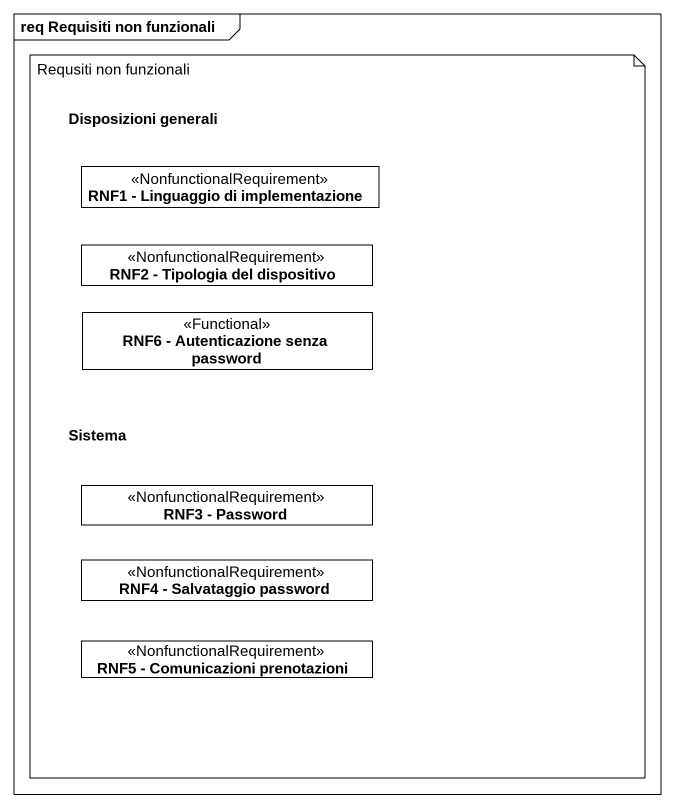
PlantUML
@startuml
mainframe req Requisiti non funzionali
hide circle
hide empty members
package "Disposizioni generali" as Disposizioni_generali {
  class "RNF1 - Linguaggio di implementazione" as RNF1_Linguaggio_di <<NonfunctionalRequirement>>
  class "RNF2 - Tipologia del dispositivo" as RNF2_Tipologia_del <<NonfunctionalRequirement>>
  class "RNF6 - Autenticazione senza password" as RNF6_Autenticazione_senza <<Functional>>
}
package Sistema {
  class "RNF3 - Password" as RNF3_Password <<NonfunctionalRequirement>>
  class "RNF4 - Salvataggio password" as RNF4_Salvataggio_password <<NonfunctionalRequirement>>
  class "RNF5 - Comunicazioni prenotazioni" as RNF5_Comunicazioni <<NonfunctionalRequirement>>
}
note as N1
  Requsiti non funzionali
end note
@enduml
